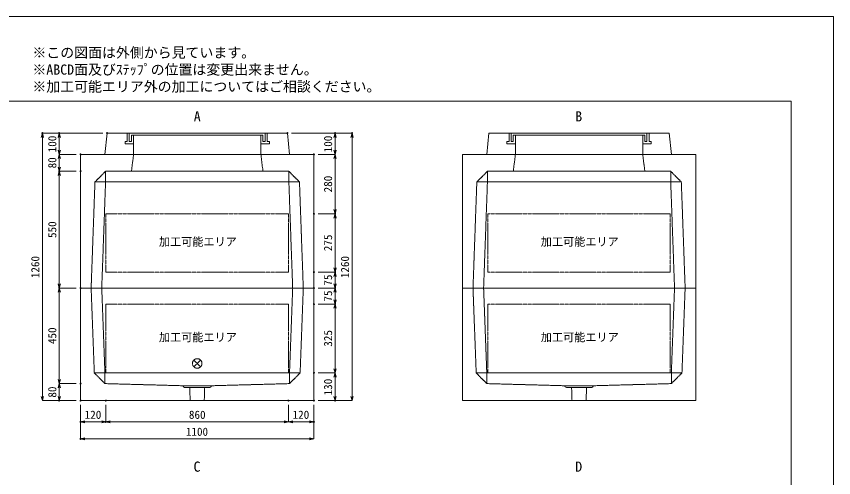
# Model space of a CAD drawing. Units: millimetres, scale not verified. Extents: x -2970 to 2970, y -2100 to 2100.
# Drawn here: x -883 to 2970, y -73 to 2100 of the extents above; entities that cross this region are included whole.
import ezdxf
from ezdxf.enums import TextEntityAlignment as Align

# ---------------------------------------------------------------- set-up
doc = ezdxf.new("R2010")
doc.units = ezdxf.units.MM
doc.header["$LTSCALE"] = 10
doc.header["$PDMODE"] = 32
doc.header["$PDSIZE"] = 5
doc.linetypes.add('LONG_DASHED1', pattern=[7, 6, -1])
doc.linetypes.add('LONG_DOUBLE_CHAIN', pattern=[21.8, 18, -1, 0.6, -0.6, 0.6, -1])
for name, color, linetype, lineweight in [('0-0_D-TTL', 7, 'Continuous', 9), ('0-1_Defpoints', 7, 'Continuous', 9), ('0-3_D-TTL-TXT', 7, 'Continuous', 9), ('0-4_D-STR-TXT', 7, 'Continuous', 9), ('0-5_D-STR-DIM', 3, 'Continuous', 9), ('0-6_0', 7, 'Continuous', 9), ('0-7_D-STR', 7, 'LONG_DASHED1', 9), ('0-8_D-STR-STR4', 134, 'LONG_DASHED1', 9), ('0-A_D-STR-STR5', 1, 'LONG_DOUBLE_CHAIN', 9)]:
    doc.layers.add(name, color=color, linetype=linetype, lineweight=lineweight)
doc.styles.add('ＭＳ ゴシック', font='')
doc.styles.get('ＭＳ ゴシック').set_extended_font_data('MS Gothic')

# ---------------------------------------------------------------- blocks, each defined once
blk = doc.blocks.new('A$C4DE05FD1')
at = {"layer": '0-0_D-TTL', "color": 134}
for p, q in [((2000, 38000), (57400, 38000)), ((57400, 38000), (57400, 2000))]:
    blk.add_line(p, q, dxfattribs=at)
at = {"layer": '0-1_Defpoints', "color": 134}
for p, q in [((0, 42000), (59400, 42000)), ((59400, 42000), (59400, 0))]:
    blk.add_line(p, q, dxfattribs=at)
at = {"layer": '0-3_D-TTL-TXT', "style": 'ＭＳ ゴシック'}
for s, p in [('※この図面は外側から見ています。', (21630.5, 39907.8)), ('※ABCD面及びｽﾃｯﾌﾟの位置は変更出来ません。', (21630.5, 39107.8)), ('※加工可能エリア外の加工についてはご相談ください。', (21630.5, 38307.8))]:
    blk.add_text(s, height=481.1, dxfattribs=at).set_placement(p, align=Align.BOTTOM_LEFT)
blk = doc.blocks.new('_Open30')
at = {"layer": '0-6_0'}
blk.add_line((0, 0), (-10, 0), dxfattribs=at)
blk.add_lwpolyline([(-10, 2.679), (0, 0), (-10, -2.679)], dxfattribs=at)
blk = doc.blocks.new('A$C31CA379A')
at = {"layer": '0-4_D-STR-TXT', "style": 'ＭＳ ゴシック'}
for s, p in [('A', (-162.9, -1095.3)), ('B', (17819.3, -1095.3)), ('C', (-175.7, -17595.3)), ('D', (17819.3, -17595.3))]:
    blk.add_text(s, height=481.1, dxfattribs=at).set_placement(p, align=Align.BOTTOM_LEFT)
blk = doc.blocks.new('A$C019679C0')
at = {"layer": '0-7_D-STR', "linetype": 'Continuous'}
for p, q in [((-4350, 0), (-4250, 1000)), ((4250, 1000), (-4250, 1000)), ((4350, 0), (4250, 1000)), ((-4350, 0), (4350, 0))]:
    blk.add_line(p, q, dxfattribs=at)
at = {"layer": '0-7_D-STR'}
for p, q in [((-3000, 0), (-3000, 900)), ((3000, 900), (3000, 0))]:
    blk.add_line(p, q, dxfattribs=at)
at = {"layer": '0-8_D-STR-STR4'}
for points in [[(-3300, 1000), (-3300, 600), (-3400, 600), (-3400, 500), (-3000, 500)], [(-3000, 900), (-3100, 900), (-3100, 600), (-3200, 600), (-3200, 1000)], [(-3000, 900), (3000, 900), (3100, 900)], [(3300, 1000), (3300, 600), (3400, 600), (3400, 500), (3000, 500)], [(3100, 900), (3100, 600), (3200, 600), (3200, 1000)]]:
    blk.add_lwpolyline(points, dxfattribs=at)
blk = doc.blocks.new('A$C21BA6C9D')
at = {"layer": '0-7_D-STR'}
for p, q in [((-3000, 6300), (-3100, 5500)), ((3000, 6300), (3100, 5500)), ((-4820, 5000), (-4320, 5500)), ((-4320, 5000), (-4320, 5500)), ((4320, 5000), (4320, 5500)), ((-4820, 5000), (-5000, 0)), ((4820, 5000), (-4820, 5000)), ((-4320, 5000), (-4500, 0)), ((4320, 5000), (4500, 0)), ((4820, 5000), (5000, 0))]:
    blk.add_line(p, q, dxfattribs=at)
at = {"layer": '0-7_D-STR', "linetype": 'Continuous'}
for p in [(5500, 6300), (-5500, 0)]:
    blk.add_line(p, (5500, 0), dxfattribs=at)
blk.add_lwpolyline([(-5500, 0), (-5500, 6300), (5500, 6300)], dxfattribs=at)
at = {"layer": '0-7_D-STR'}
blk.add_lwpolyline([(4820, 5000), (4320, 5500), (-4320, 5500)], dxfattribs=at)
at = {"layer": '0-A_D-STR-STR5'}
for p, q in [((-4300, 3500), (-4300, 750)), ((4300, 3500), (-4300, 3500)), ((4300, 3500), (4300, 750)), ((4300, 750), (-4300, 750))]:
    blk.add_line(p, q, dxfattribs=at)
blk = doc.blocks.new('A$C6F5C57E3')
at = {"layer": '0-7_D-STR'}
for p, q in [((-5000, 0), (-4850, -4000)), ((-4500, 0), (-4350, -4000)), ((4500, 0), (4350, -4000)), ((5000, 0), (4850, -4000)), ((-4350, -4500), (-4850, -4000)), ((4850, -4000), (-4850, -4000)), ((-4350, -4500), (-4350, -4000)), ((4350, -4500), (4850, -4000)), ((4350, -4500), (4350, -4000)), ((-4350, -4500), (-700, -4600)), ((700, -4600), (-700, -4600)), ((-600, -4690), (-700, -4600)), ((600, -4690), (700, -4600)), ((4350, -4500), (700, -4600)), ((600, -4690), (-600, -4690)), ((-333, -5300), (-352.5, -4690)), ((333, -5300), (352.5, -4690))]:
    blk.add_line(p, q, dxfattribs=at)
at = {"layer": '0-7_D-STR', "linetype": 'Continuous'}
for p, q in [((5500, -5300), (5500, 0)), ((-5500, -5300), (5500, -5300))]:
    blk.add_line(p, q, dxfattribs=at)
blk.add_lwpolyline([(-5500, -5300), (-5500, 0), (5500, 0)], dxfattribs=at)
at = {"layer": '0-A_D-STR-STR5'}
for p, q in [((-4300, -750), (-4300, -4000)), ((4300, -750), (-4300, -750)), ((4300, -750), (4300, -4000)), ((4300, -4000), (-4300, -4000))]:
    blk.add_line(p, q, dxfattribs=at)
blk = doc.blocks.new('A$C1C640AAB')
at = {"layer": '0-A_D-STR-STR5'}
for p, q in [((-159.1, -159.1), (159.1, 159.1)), ((-159.1, 159.1), (159.1, -159.1))]:
    blk.add_line(p, q, dxfattribs=at)
blk.add_circle((0, 0), 225, dxfattribs=at)
blk = doc.blocks.new('A$C26749af9')
at = {"layer": '0-7_D-STR'}
blk.add_blockref('A$C6F5C57E3', (0, 0), dxfattribs=at)
at = {"layer": '0-A_D-STR-STR5'}
blk.add_blockref('A$C1C640AAB', (0, -3550), dxfattribs=at)

msp = doc.modelspace()

# ---------------------------------------------------------------- linework, layer by layer
at = {"layer": '0-1_Defpoints'}
for p in [(-760, 1550), (-680, 1550), (-455, 1550), (395, 1550), (620, 1550), (700, 1550), (-580, 1450), (520, 1450), (-680, 1370), (-580, 1370), (520, 1170), (620, 1170), (520, 895), (520, 895), (620, 895), (620, 895), (-680, 820), (-580, 820), (520, 820), (520, 820), (620, 820), (520, 745), (620, 745), (520, 420), (520, 420), (-580, 370), (-680, 290), (-580, 290), (-580, 290), (-580, 290), (-460, 290), (400, 290), (520, 290), (520, 290), (520, 290), (620, 290), (-580, 190), (-460, 190), (520, 190), (-580, 110)]:
    msp.add_point(p, dxfattribs=at)
at = {"layer": '0-5_D-STR-DIM'}
for p, q in [((-475, 1550), (-760, 1550)), ((-475, 1550), (-680, 1550)), ((415, 1550), (620, 1550)), ((415, 1550), (700, 1550)), ((-760, 310), (-760, 1530)), ((-680, 1470), (-680, 1530)), ((620, 1470), (620, 1530)), ((700, 310), (700, 1530)), ((-600, 1450), (-680, 1450)), ((-600, 1450), (-680, 1450)), ((-680, 1430), (-680, 1390)), ((540, 1450), (620, 1450)), ((540, 1450), (620, 1450)), ((620, 1430), (620, 1190)), ((-600, 1370), (-680, 1370)), ((-600, 1370), (-680, 1370)), ((-680, 840), (-680, 1350)), ((540, 1170), (620, 1170)), ((540, 1170), (620, 1170)), ((620, 1150), (620, 915)), ((540, 895), (620, 895)), ((540, 895), (620, 895)), ((620, 840), (620, 875)), ((-600, 820), (-680, 820)), ((-600, 820), (-680, 820)), ((540, 820), (620, 820)), ((540, 820), (620, 820)), ((-680, 390), (-680, 800)), ((620, 765), (620, 800)), ((540, 745), (620, 745)), ((540, 745), (620, 745)), ((620, 440), (620, 725)), ((540, 420), (620, 420)), ((540, 420), (620, 420)), ((620, 400), (620, 310)), ((-600, 370), (-680, 370)), ((-600, 370), (-680, 370)), ((-680, 350), (-680, 310)), ((-600, 290), (-760, 290)), ((-600, 290), (-680, 290)), ((-580, 270), (-580, 110)), ((-580, 270), (-580, 190)), ((-460, 270), (-460, 190)), ((-460, 270), (-460, 190)), ((400, 270), (400, 190)), ((400, 270), (400, 190)), ((520, 270), (520, 190)), ((520, 270), (520, 110)), ((540, 290), (620, 290)), ((540, 290), (700, 290)), ((-480, 190), (-560, 190)), ((380, 190), (-440, 190)), ((420, 190), (500, 190)), ((500, 110), (-560, 110))]:
    msp.add_line(p, q, dxfattribs=at)

# ---------------------------------------------------------------- block references
at = {"layer": '0-0_D-TTL', "xscale": 0.1, "yscale": 0.1}
msp.add_blockref('A$C4DE05FD1', (-2970, -2100), dxfattribs=at)
at = {"layer": '0-4_D-STR-TXT', "xscale": 0.1, "yscale": 0.1}
msp.add_blockref('A$C31CA379A', (-30, 1700), dxfattribs=at)
at = {"layer": '0-5_D-STR-DIM', "xscale": 2, "yscale": 2}
for p, rotation in [((-760, 1550), 90), ((-680, 1550), 90), ((620, 1550), 90), ((700, 1550), 90), ((-680, 1450), 270), ((620, 1450), 270), ((-680, 1450), 90), ((620, 1450), 90), ((-680, 1370), 270), ((-680, 1370), 90), ((620, 1170), 270), ((620, 1170), 90), ((620, 895), 270), ((620, 895), 90), ((-680, 820), 270), ((-680, 820), 90), ((620, 820), 270), ((620, 820), 90), ((620, 745), 270), ((620, 745), 90), ((620, 420), 270), ((-680, 370), 270), ((620, 420), 90), ((-680, 370), 90), ((-760, 290), 270), ((-680, 290), 270), ((620, 290), 270), ((700, 290), 270), ((-580, 190), 180), ((-460, 190), 180), ((400, 190), 180), ((-580, 110), 180)]:
    msp.add_blockref('_Open30', p, dxfattribs=dict(at, rotation=rotation))
for p in [(-460, 190), (400, 190), (520, 190), (520, 110)]:
    msp.add_blockref('_Open30', p, dxfattribs=at)
at = {"layer": '0-7_D-STR', "xscale": 0.1, "yscale": 0.1}
for name, p in [('A$C019679C0', (-30, 1450)), ('A$C019679C0', (1770, 1450)), ('A$C21BA6C9D', (-30, 820)), ('A$C21BA6C9D', (1770, 820)), ('A$C26749af9', (-30, 820)), ('A$C6F5C57E3', (1770, 820))]:
    msp.add_blockref(name, p, dxfattribs=at)

# ---------------------------------------------------------------- texts
at = {"layer": '0-5_D-STR-DIM', "style": 'ＭＳ ゴシック'}
for s, p in [('100', (-682.6, 1459.48)), ('100', (617.4, 1459.48)), ('80', (-682.6, 1383.9)), ('280', (617.4, 1270.8)), ('550', (-682.6, 1055.9)), ('275', (617.4, 993.82)), ('1260', (-762.6, 866.48)), ('1260', (697.4, 866.48)), ('75', (617.4, 831.42)), ('75', (617.4, 756.42)), ('450', (-682.6, 556.2)), ('325', (617.4, 543.92)), ('130', (617.4, 314.48)), ('80', (-682.6, 303.9))]:
    msp.add_text(s, height=38.49, rotation=90, dxfattribs=at).set_placement(p, align=Align.BOTTOM_LEFT)
for s, p in [('120', (-560.52, 192.6)), ('860', (-69.1, 192.6)), ('120', (419.48, 192.6)), ('1100', (-83.52, 112.6))]:
    msp.add_text(s, height=38.49, dxfattribs=at).set_placement(p, align=Align.BOTTOM_LEFT)
at = {"layer": '0-A_D-STR-STR5', "style": 'ＭＳ ゴシック'}
for p in [(-210.48, 1007.47), (1589.52, 1007.47), (-210.48, 557.47), (1589.52, 557.47)]:
    msp.add_text('加工可能エリア', height=38.49, dxfattribs=at).set_placement(p, align=Align.BOTTOM_LEFT)

doc.saveas('drawing.dxf')
